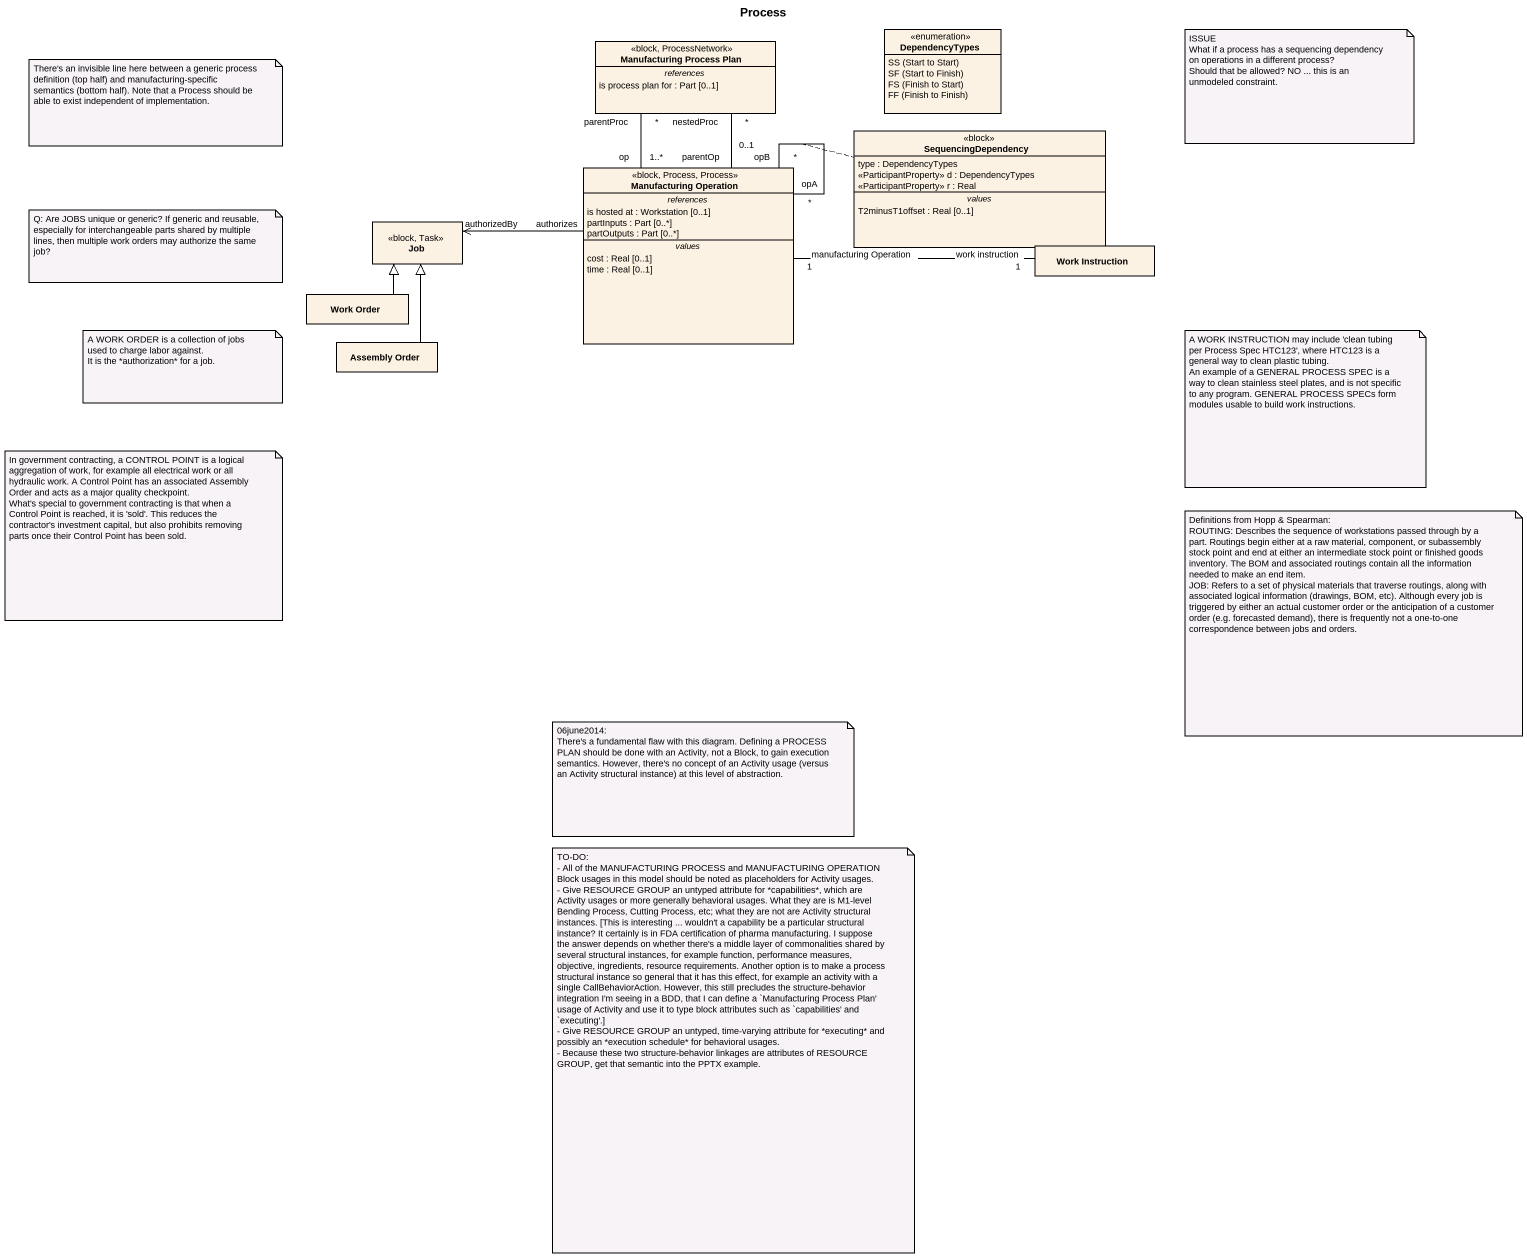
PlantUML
@startuml
title Process
hide circle
hide empty members
class "Manufacturing Process Plan" as Manufacturing_Process_Plan <<block, ProcessNetwork>> {
  -- references --
  is process plan for : Part [0..1]
}
enum DependencyTypes {
  {field} SS (Start to Start)
  {field} SF (Start to Finish)
  {field} FS (Finish to Start)
  {field} FF (Finish to Finish)
}
class SequencingDependency <<block>> {
  type : DependencyTypes
  <<ParticipantProperty>> d : DependencyTypes
  <<ParticipantProperty>> r : Real
  -- values --
  T2minusT1offset : Real [0..1]
}
class "Manufacturing Operation" as Manufacturing_Operation <<block, Process, Process>> {
  -- references --
  is hosted at : Workstation [0..1]
  partInputs : Part [0..*]
  partOutputs : Part [0..*]
  -- values --
  cost : Real [0..1]
  time : Real [0..1]
}
class Job <<block, Task>>
class "Work Instruction" as Work_Instruction
class "Work Order" as Work_Order
class "Assembly Order" as Assembly_Order
Manufacturing_Process_Plan "parentProc\n*" -- "op\n1..*" Manufacturing_Operation
Manufacturing_Process_Plan "nestedProc\n*" -- "parentOp\n0..1" Manufacturing_Operation
Manufacturing_Operation "opB\n*" -- "opA\n*" Manufacturing_Operation
(Manufacturing_Operation, Manufacturing_Operation) .. SequencingDependency
Manufacturing_Operation "authorizes" -left-> "authorizedBy" Job
Manufacturing_Operation "manufacturing Operation\n1" -right- "work instruction\n1" Work_Instruction
Work_Order -up-|> Job
Assembly_Order -up-|> Job
note as N1
  ISSUE
  What if a process has a sequencing dependency on operations in a different process?
  Should that be allowed? NO ... this is an unmodeled constraint.
end note
note as N2
  There's an invisible line here between a generic process definition (top half) and manufacturing-specific semantics (bottom half). Note that a Process should be able to exist independent of implementation.
end note
note as N3
  Q: Are JOBS unique or generic? If generic and reusable, especially for interchangeable parts shared by multiple lines, then multiple work orders may authorize the same job?
end note
note as N4
  A WORK ORDER is a collection of jobs used to charge labor against.
  It is the *authorization* for a job.
end note
note as N5
  A WORK INSTRUCTION may include 'clean tubing per Process Spec HTC123', where HTC123 is a general way to clean plastic tubing.
  An example of a GENERAL PROCESS SPEC is a way to clean stainless steel plates, and is not specific to any program. GENERAL PROCESS SPECs form modules usable to build work instructions.
end note
note as N6
  In government contracting, a CONTROL POINT is a logical aggregation of work, for example all electrical work or all hydraulic work. A Control Point has an associated Assembly Order and acts as a major quality checkpoint.
  What's special to government contracting is that when a Control Point is reached, it is 'sold'. This reduces the contractor's investment capital, but also prohibits removing parts once their Control Point has been sold.
end note
note as N7
  Definitions from Hopp & Spearman:
  ROUTING: Describes the sequence of workstations passed through by a part. Routings begin either at a raw material, component, or subassembly stock point and end at either an intermediate stock point or finished goods inventory. The BOM and associated routings contain all the information needed to make an end item.
  JOB: Refers to a set of physical materials that traverse routings, along with associated logical information (drawings, BOM, etc). Although every job is triggered by either an actual customer order or the anticipation of a customer order (e.g. forecasted demand), there is frequently not a one-to-one correspondence between jobs and orders.
end note
note as N8
  06june2014:
  There's a fundamental flaw with this diagram. Defining a PROCESS PLAN should be done with an Activity, not a Block, to gain execution semantics. However, there's no concept of an Activity usage (versus an Activity structural instance) at this level of abstraction.
end note
note as N9
  TO-DO:
  - All of the MANUFACTURING PROCESS and MANUFACTURING OPERATION Block usages in this model should be noted as placeholders for Activity usages.
  - Give RESOURCE GROUP an untyped attribute for *capabilities*, which are Activity usages or more generally behavioral usages. What they are is M1-level Bending Process, Cutting Process, etc; what they are not are Activity structural instances. [This is interesting ... wouldn't a capability be a particular structural instance? It certainly is in FDA certification of pharma manufacturing. I suppose the answer depends on whether there's a middle layer of commonalities shared by several structural instances, for example function, performance measures, objective, ingredients, resource requirements. Another option is to make a process structural instance so general that it has this effect, for example an activity with a single CallBehaviorAction. However, this still precludes the structure-behavior integration I'm seeing in a BDD, that I can define a `Manufacturing Process Plan' usage of Activity and use it to type block attributes such as `capabilities' and `executing'.]
  - Give RESOURCE GROUP an untyped, time-varying attribute for *executing* and possibly an *execution schedule* for behavioral usages.
  - Because these two structure-behavior linkages are attributes of RESOURCE GROUP, get that semantic into the PPTX example.
end note
@enduml
